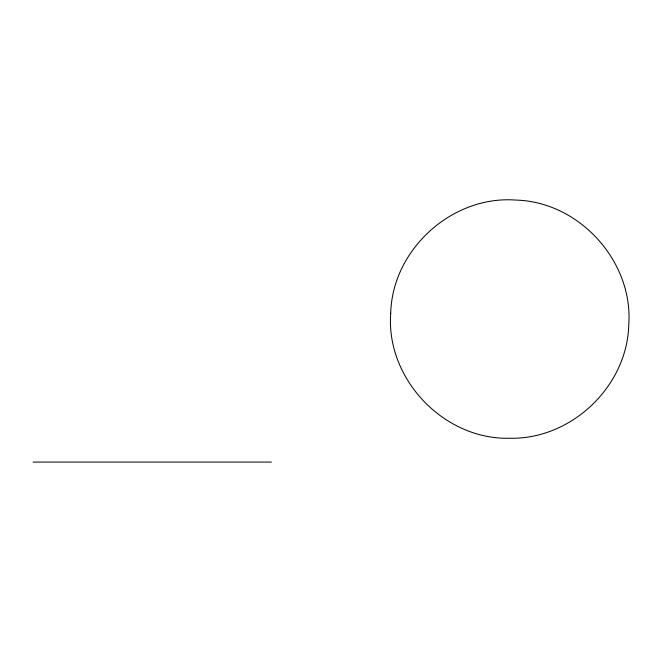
<?xml version="1.0" encoding="UTF-8"?>
<svg xmlns="http://www.w3.org/2000/svg" width="662" height="662" viewBox="0 0 662 662"><rect width="100%" height="100%" fill="white"/><g stroke="black" fill="none" stroke-linecap="round" stroke-linejoin="round"><path stroke-width="0.99" d="M33.1 462.076L271.42 462.076M390.721 313.234C385.714 378.896 443.912 440.023 509.74 438.244C571.281 439.667 627.171 386.476 628.759 324.934C633.476 261.407 579.258 201.587 515.582 200.065C452.063 195.348 392.252 249.566 390.721 313.234"/></g></svg>
